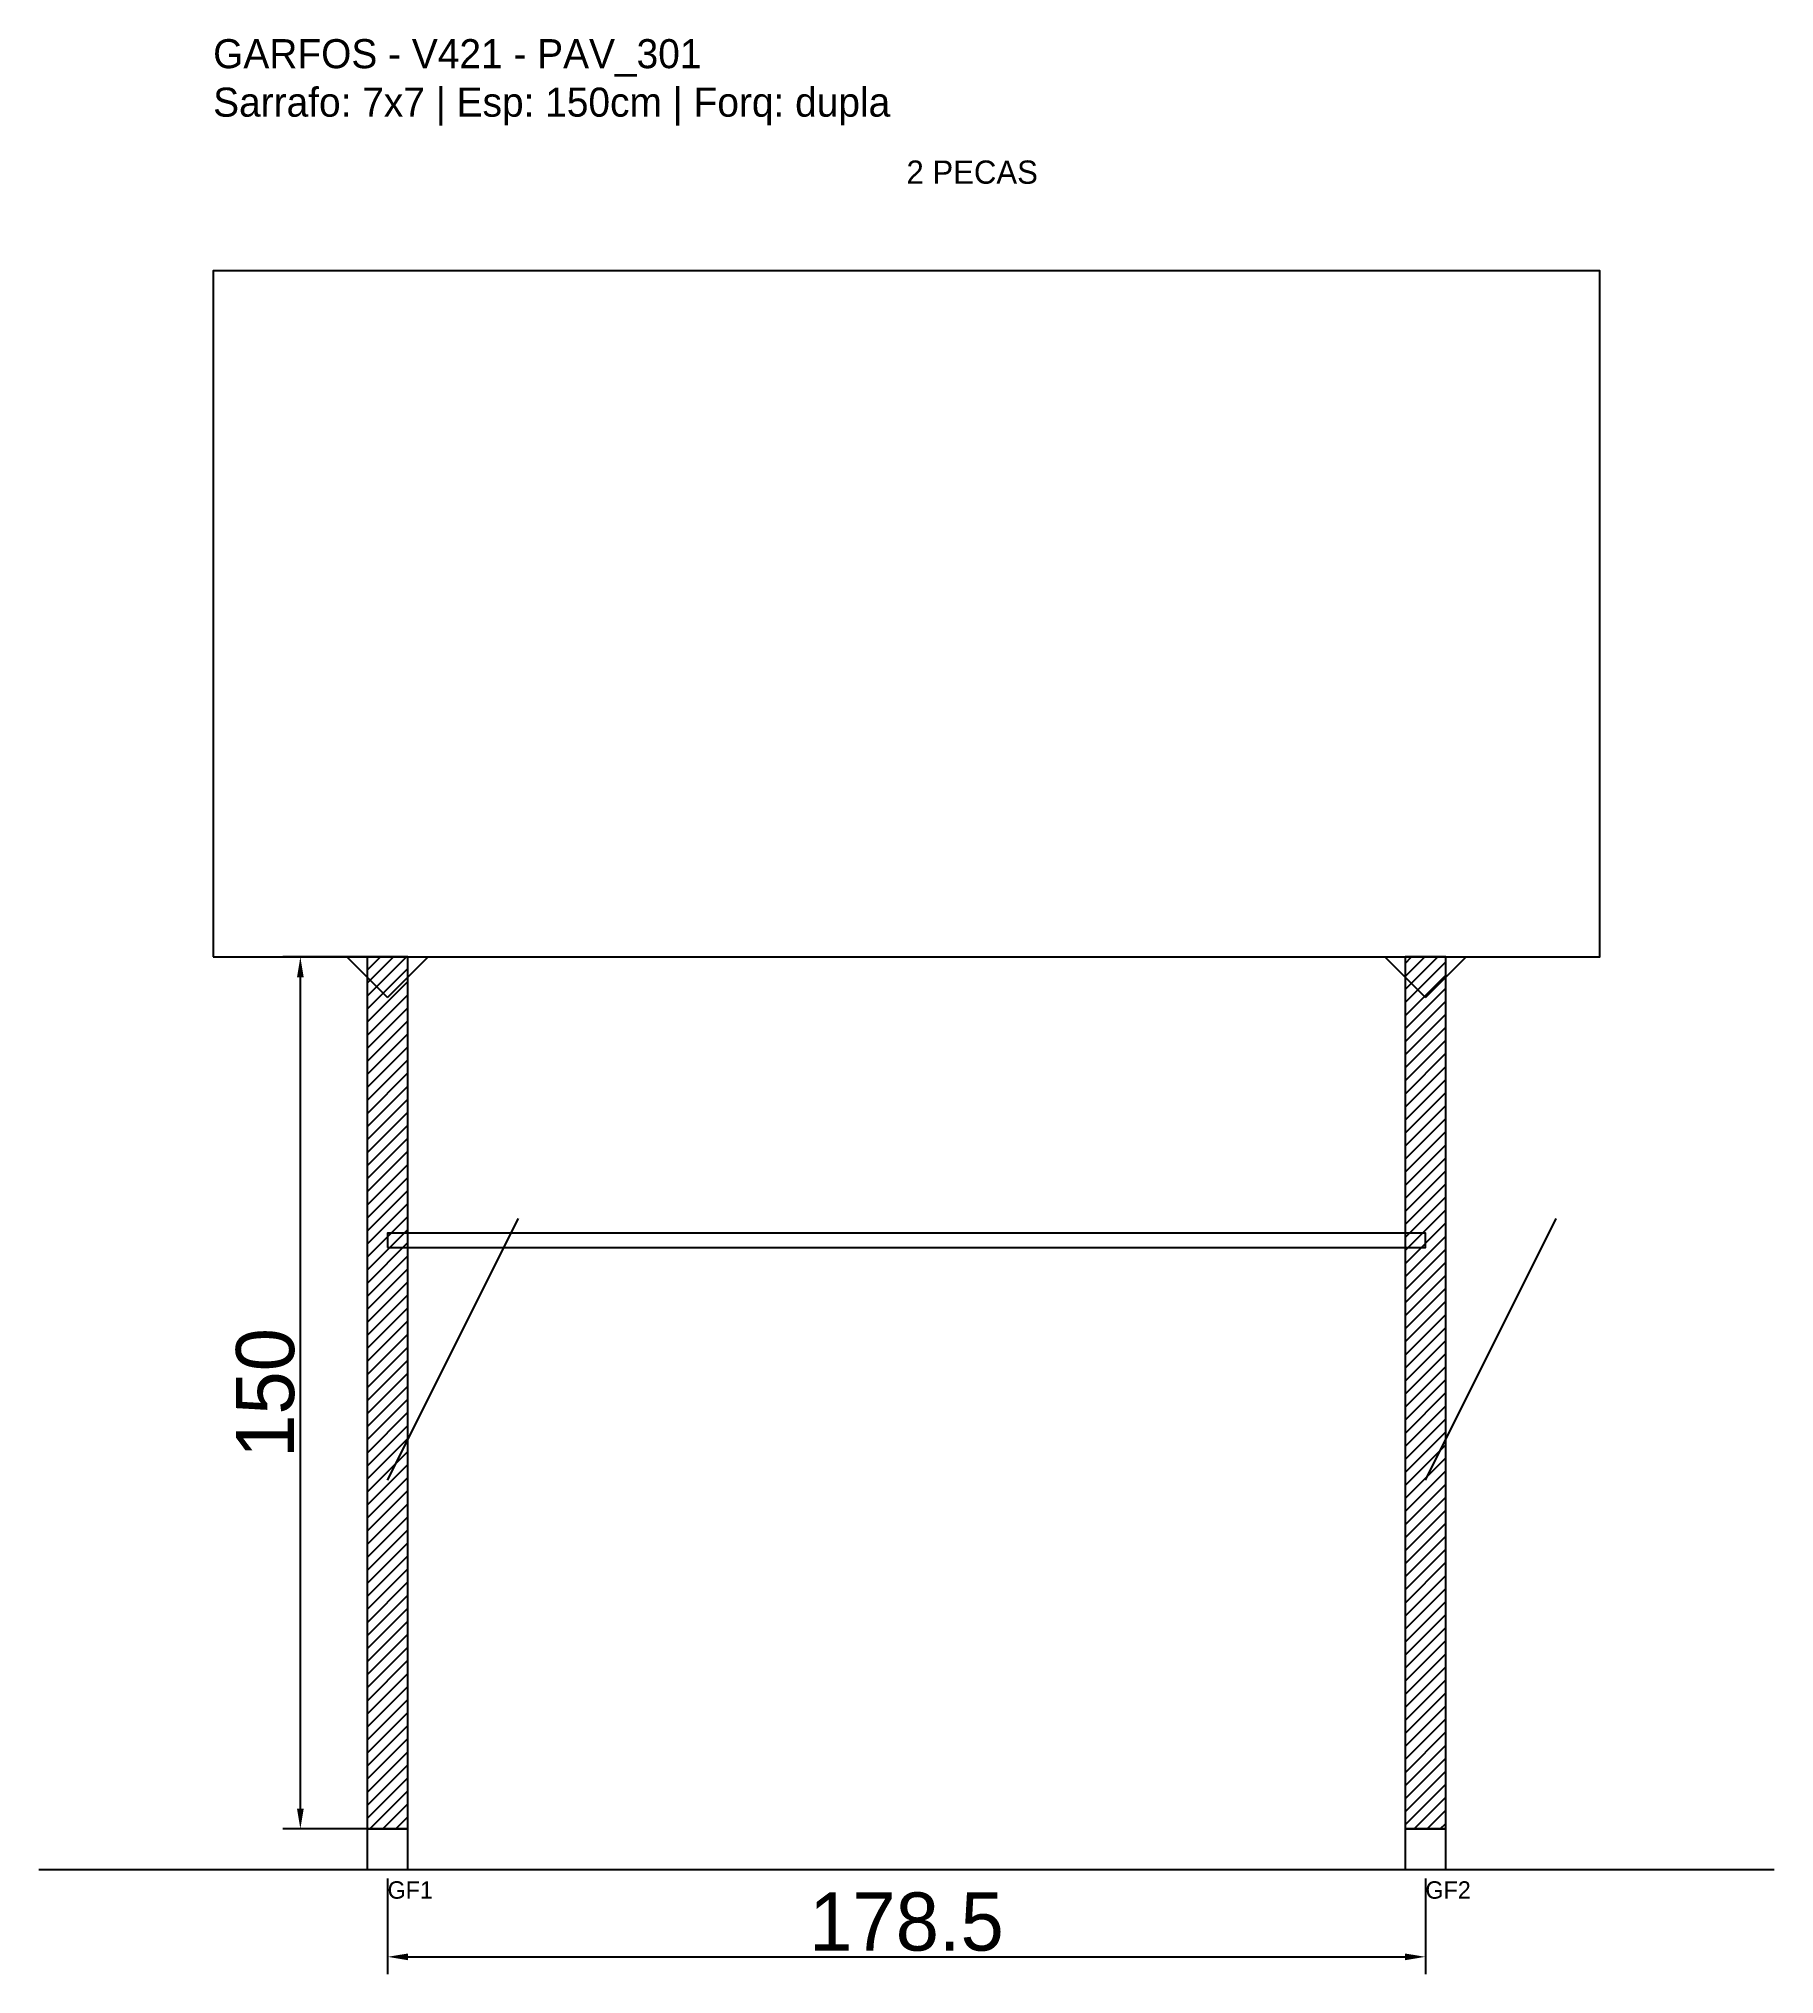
# Model space of a CAD drawing. Header units: metres. Extents: x -30 to 268, y -25 to 308.
import ezdxf

# ---------------------------------------------------------------- set-up
doc = ezdxf.new("R2010")
doc.units = ezdxf.units.M
for name, color, linetype in [('BARRA_ANCORAGEM', 1, 'Continuous'), ('COTA', 241, 'Continuous'), ('GARFOS OK', 3, 'Continuous'), ('NOME DA VIGA', 6, 'Continuous'), ('SARR_7x7', 40, 'Continuous'), ('TIRAS REESCORAMENTO', 252, 'Continuous'), ('VIGAS', 3, 'Continuous')]:
    doc.layers.add(name, color=color, linetype=linetype)
doc.dimstyles.new('EZ DXF', dxfattribs={"dimtxt": 10, "dimasz": 3.5, "dimexe": 3, "dimexo": 1.5, "dimgap": 1, "dimtad": 1, "dimdec": 1, "dimdsep": 46, "dimcen": 2.5, "dimazin": 3, "dimtfac": 1, "dimtmove": 0, "dimatfit": 3})

msp = doc.modelspace()

# ---------------------------------------------------------------- hatches: boundary and pattern name
at = {"layer": 'COTA'}
h = msp.add_hatch(dxfattribs=at)
h.set_pattern_fill('ANSI31', scale=0.5)
h.paths.add_polyline_path([(26.5, 0), (33.5, 0), (33.5, 150), (26.5, 150)])
h = msp.add_hatch(dxfattribs=at)
h.set_pattern_fill('ANSI31', scale=0.5)
h.paths.add_polyline_path([(204.99999, 0), (211.99999, 0), (211.99999, 150), (204.99999, 150)])

# ---------------------------------------------------------------- linework, layer by layer
at = {"layer": 'BARRA_ANCORAGEM'}
for p, q in [((30, 60), (52.5, 105)), ((208.49999, 60), (230.99999, 105))]:
    msp.add_line(p, q, dxfattribs=at)
at = {"layer": 'GARFOS OK'}
for p, q in [((30, 143), (23, 150)), ((23, 150), (37, 150)), ((30, 143), (37, 150)), ((208.49999, 143), (201.49999, 150)), ((201.49999, 150), (215.49999, 150)), ((208.49999, 143), (215.49999, 150))]:
    msp.add_line(p, q, dxfattribs=at)
at = {"layer": 'GARFOS OK', "linetype": 'CONTINUOUS'}
msp.add_line((-30, -7), (268.49999, -7), dxfattribs=at)
at = {"layer": 'GARFOS OK'}
for points in [[(26.5, 0), (33.5, 0), (33.5, 150), (26.5, 150), (26.5, 0)], [(204.99999, 0), (211.99999, 0), (211.99999, 150), (204.99999, 150), (204.99999, 0)]]:
    msp.add_lwpolyline(points, dxfattribs=at)
at = {"layer": 'SARR_7x7'}
for points in [[(26.5, -7), (33.5, -7), (33.5, 0), (26.5, 0), (26.5, -7)], [(204.99999, -7), (211.99999, -7), (211.99999, 0), (204.99999, 0), (204.99999, -7)]]:
    msp.add_lwpolyline(points, dxfattribs=at)
at = {"layer": 'TIRAS REESCORAMENTO'}
msp.add_lwpolyline([(30, 100), (208.49999, 100), (208.49999, 102.5), (30, 102.5), (30, 100)], dxfattribs=at)
at = {"layer": 'VIGAS'}
msp.add_lwpolyline([(0, 150), (238.49999, 150), (238.49999, 268), (0, 268), (0, 150)], dxfattribs=at)

# ---------------------------------------------------------------- texts
at = {"layer": 'NOME DA VIGA'}
for s, height, p in [('2 PECAS', 4, (119.24999, 283)), ('GF1', 3, (30, -12)), ('GF2', 3, (208.49999, -12))]:
    msp.add_text(s, height=height, dxfattribs=at).set_placement(p)
at = {"layer": 'NOME DA VIGA', "insert": (0, 293), "char_height": 5, "attachment_point": 7}
msp.add_mtext('GARFOS - V421 - PAV_301\\PSarrafo: 7x7 | Esp: 150cm | Forq: dupla', dxfattribs=at)

# ---------------------------------------------------------------- dimensions: what is measured, and where the dimension line sits
at = {"layer": 'COTA'}
msp.add_linear_dim(base=(15, 0), p1=(30, 0), p2=(30, 150), angle=90, dimstyle='EZ DXF', dxfattribs=at).render()
msp.add_linear_dim(base=(30, -22), p1=(30, -7), p2=(208.49999, -7), dimstyle='EZ DXF', dxfattribs=at).render()

doc.saveas('drawing.dxf')
